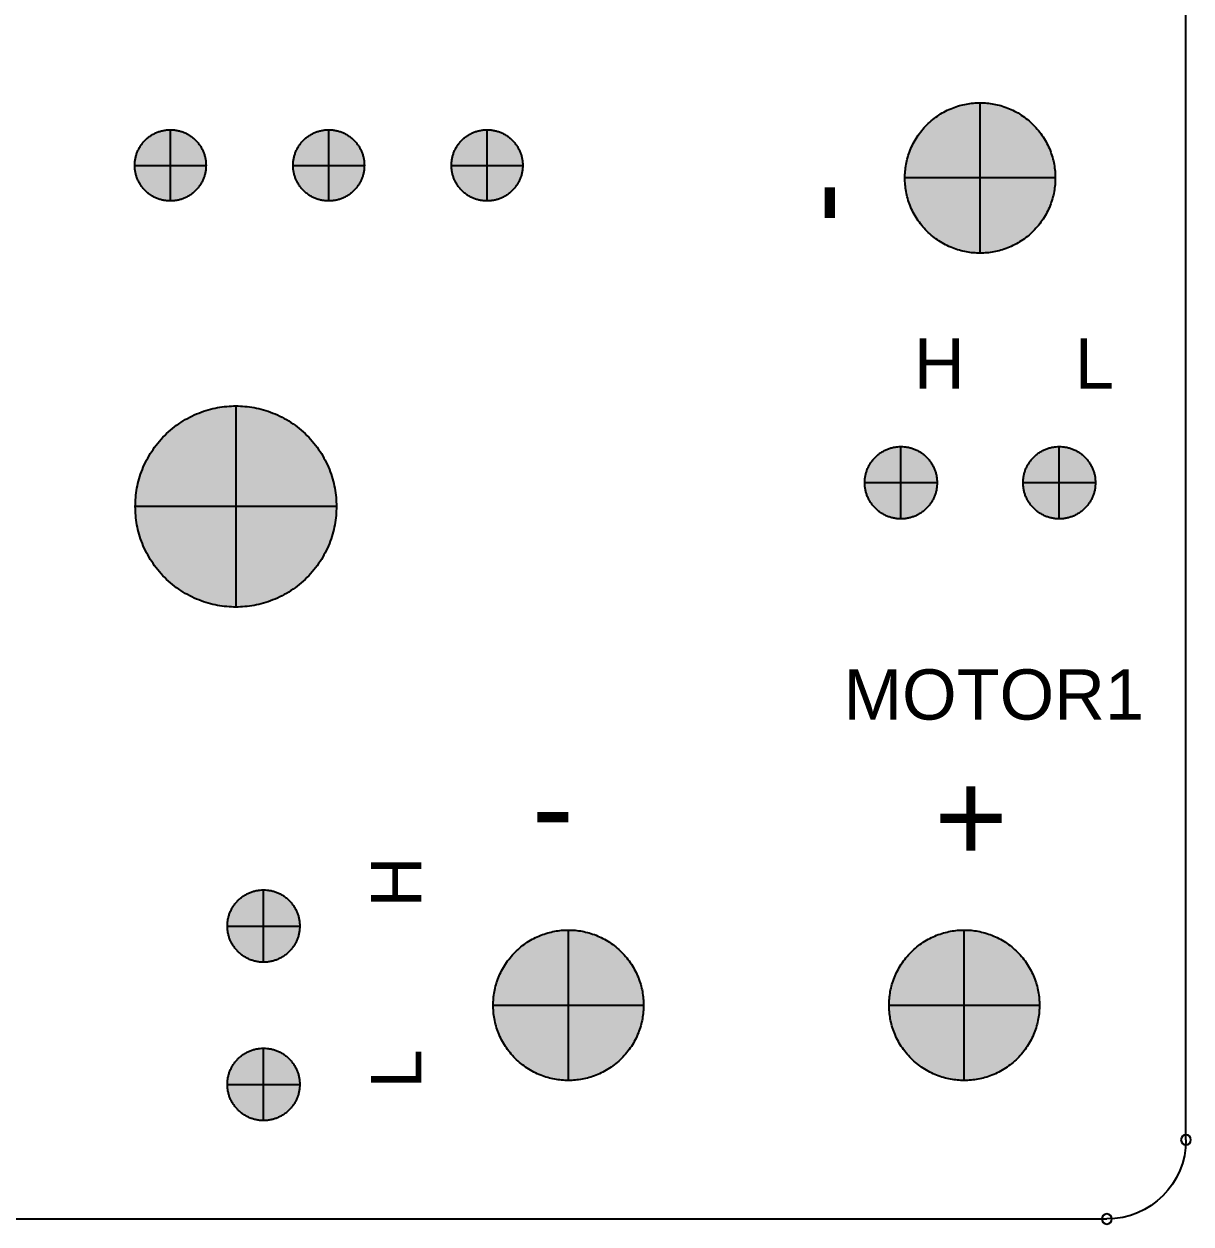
# Model space of a CAD drawing. Header units: millimetres. Extents: x -0.1 to 90.1, y -0.1 to 60.1.
# Drawn here: x 75.32 to 90.06, y -0.06 to 15.09 of the extents above; entities that cross this region are included whole.
import ezdxf

# ---------------------------------------------------------------- set-up
doc = ezdxf.new("R2010")
doc.units = ezdxf.units.MM
doc.layers.get('0').update_dxf_attribs({"color": 18, "true_color": 0x000000})
for name, color, linetype, true_color in [('Bottom Overlay', 54, 'Continuous', 0x999900), ('Mechanical 1', 6, 'Continuous', 0xff00ff), ('Pad Holes', 156, 'Continuous', 0x003f7f)]:
    doc.layers.add(name, color=color, linetype=linetype, true_color=true_color)
doc.styles.add('Arial Regular', font='arial.ttf')

# ---------------------------------------------------------------- blocks, each defined once
blk = doc.blocks.new('PTH_M25_424')
at = {"layer": 'Pad Holes', "true_color": 0x000000}
blk.add_hatch(color=18, dxfattribs=at).paths.add_polyline_path([(1.27, 0), (1.269, 0.044), (1.267, 0.088), (1.263, 0.132), (1.258, 0.176), (1.251, 0.219), (1.243, 0.263), (1.233, 0.306), (1.221, 0.348), (1.209, 0.39), (1.194, 0.432), (1.179, 0.473), (1.161, 0.514), (1.143, 0.554), (1.123, 0.593), (1.102, 0.632), (1.079, 0.67), (1.055, 0.707), (1.03, 0.743), (1.004, 0.778), (0.976, 0.813), (0.947, 0.846), (0.917, 0.878), (0.886, 0.91), (0.854, 0.94), (0.821, 0.969), (0.787, 0.997), (0.752, 1.024), (0.716, 1.049), (0.679, 1.073), (0.641, 1.096), (0.603, 1.118), (0.564, 1.138), (0.524, 1.157), (0.483, 1.174), (0.442, 1.19), (0.401, 1.205), (0.359, 1.218), (0.316, 1.23), (0.273, 1.24), (0.23, 1.249), (0.187, 1.256), (0.143, 1.262), (0.099, 1.266), (0.055, 1.269), (0.011, 1.27), (-0.033, 1.27), (-0.077, 1.268), (-0.121, 1.264), (-0.165, 1.259), (-0.208, 1.253), (-0.252, 1.245), (-0.295, 1.235), (-0.338, 1.224), (-0.38, 1.212), (-0.422, 1.198), (-0.463, 1.183), (-0.504, 1.166), (-0.544, 1.148), (-0.583, 1.128), (-0.622, 1.107), (-0.66, 1.085), (-0.698, 1.061), (-0.734, 1.036), (-0.769, 1.01), (-0.804, 0.983), (-0.838, 0.955), (-0.87, 0.925), (-0.902, 0.894), (-0.932, 0.862), (-0.962, 0.829), (-0.99, 0.796), (-1.017, 0.761), (-1.043, 0.725), (-1.067, 0.688), (-1.091, 0.651), (-1.112, 0.613), (-1.133, 0.574), (-1.152, 0.534), (-1.17, 0.494), (-1.187, 0.453), (-1.202, 0.411), (-1.215, 0.369), (-1.227, 0.327), (-1.238, 0.284), (-1.247, 0.241), (-1.255, 0.198), (-1.261, 0.154), (-1.265, 0.11), (-1.268, 0.066), (-1.27, 0.022), (-1.27, -0.022), (-1.268, -0.066), (-1.265, -0.11), (-1.261, -0.154), (-1.255, -0.198), (-1.247, -0.241), (-1.238, -0.284), (-1.227, -0.327), (-1.215, -0.369), (-1.202, -0.411), (-1.187, -0.453), (-1.17, -0.494), (-1.152, -0.534), (-1.133, -0.574), (-1.112, -0.613), (-1.091, -0.651), (-1.067, -0.688), (-1.043, -0.725), (-1.017, -0.761), (-0.99, -0.796), (-0.962, -0.829), (-0.932, -0.862), (-0.902, -0.894), (-0.87, -0.925), (-0.838, -0.955), (-0.804, -0.983), (-0.769, -1.01), (-0.734, -1.036), (-0.698, -1.061), (-0.66, -1.085), (-0.622, -1.107), (-0.583, -1.128), (-0.544, -1.148), (-0.504, -1.166), (-0.463, -1.183), (-0.422, -1.198), (-0.38, -1.212), (-0.338, -1.224), (-0.295, -1.235), (-0.252, -1.245), (-0.208, -1.253), (-0.165, -1.259), (-0.121, -1.264), (-0.077, -1.268), (-0.033, -1.27), (0.011, -1.27), (0.055, -1.269), (0.099, -1.266), (0.143, -1.262), (0.187, -1.256), (0.23, -1.249), (0.273, -1.24), (0.316, -1.23), (0.359, -1.218), (0.401, -1.205), (0.442, -1.19), (0.483, -1.174), (0.524, -1.157), (0.564, -1.138), (0.603, -1.118), (0.641, -1.096), (0.679, -1.073), (0.716, -1.049), (0.752, -1.024), (0.787, -0.997), (0.821, -0.969), (0.854, -0.94), (0.886, -0.91), (0.917, -0.878), (0.947, -0.846), (0.976, -0.813), (1.004, -0.778), (1.03, -0.743), (1.055, -0.707), (1.079, -0.67), (1.102, -0.632), (1.123, -0.593), (1.143, -0.554), (1.161, -0.514), (1.179, -0.473), (1.194, -0.432), (1.209, -0.39), (1.221, -0.348), (1.233, -0.306), (1.243, -0.263), (1.251, -0.219), (1.258, -0.176), (1.263, -0.132), (1.267, -0.088), (1.269, -0.044)], flags=0)
at = {"layer": 'Pad Holes', "color": 18, "true_color": 0x000000}
for p, q in [((0, 1.27), (0, -1.27)), ((1.27, 0), (-1.27, 0))]:
    blk.add_line(p, q, dxfattribs=at)
blk.add_rational_spline([(1.27, 0), (1.27, 1.27), (0, 1.27), (-1.27, 1.27), (-1.27, 0), (-1.27, -1.27), (0, -1.27), (1.27, -1.27), (1.27, 0)], [1, 0.707106781187, 1, 0.707106781187, 1, 0.707106781187, 1, 0.707106781187, 1], degree=2, knots=[0, 0, 0, 1.994911, 1.994911, 3.989823, 3.989823, 5.984734, 5.984734, 7.979645, 7.979645, 7.979645], dxfattribs=at)
blk = doc.blocks.new('HDR_TH_3P_P2_00_V_M_416')
at = {"layer": 'Pad Holes', "true_color": 0x000000}
for points in [[(-1.55, 0), (-1.55, 0.016), (-1.551, 0.031), (-1.552, 0.047), (-1.554, 0.062), (-1.557, 0.078), (-1.56, 0.093), (-1.563, 0.108), (-1.567, 0.123), (-1.572, 0.138), (-1.577, 0.153), (-1.582, 0.168), (-1.588, 0.182), (-1.595, 0.196), (-1.602, 0.21), (-1.61, 0.224), (-1.618, 0.237), (-1.626, 0.25), (-1.635, 0.263), (-1.644, 0.276), (-1.654, 0.288), (-1.664, 0.3), (-1.675, 0.311), (-1.686, 0.322), (-1.697, 0.333), (-1.709, 0.343), (-1.721, 0.353), (-1.734, 0.363), (-1.746, 0.372), (-1.759, 0.38), (-1.773, 0.388), (-1.786, 0.396), (-1.8, 0.403), (-1.814, 0.41), (-1.829, 0.416), (-1.843, 0.422), (-1.858, 0.427), (-1.873, 0.432), (-1.888, 0.436), (-1.903, 0.439), (-1.918, 0.443), (-1.934, 0.445), (-1.949, 0.447), (-1.965, 0.449), (-1.98, 0.45), (-1.996, 0.45), (-2.012, 0.45), (-2.027, 0.449), (-2.043, 0.448), (-2.058, 0.446), (-2.074, 0.444), (-2.089, 0.441), (-2.104, 0.438), (-2.12, 0.434), (-2.135, 0.429), (-2.149, 0.424), (-2.164, 0.419), (-2.179, 0.413), (-2.193, 0.407), (-2.207, 0.4), (-2.22, 0.392), (-2.234, 0.384), (-2.247, 0.376), (-2.26, 0.367), (-2.273, 0.358), (-2.285, 0.348), (-2.297, 0.338), (-2.308, 0.328), (-2.32, 0.317), (-2.33, 0.306), (-2.341, 0.294), (-2.351, 0.282), (-2.36, 0.27), (-2.369, 0.257), (-2.378, 0.244), (-2.386, 0.231), (-2.394, 0.217), (-2.401, 0.203), (-2.408, 0.189), (-2.415, 0.175), (-2.42, 0.16), (-2.426, 0.146), (-2.431, 0.131), (-2.435, 0.116), (-2.439, 0.101), (-2.442, 0.085), (-2.445, 0.07), (-2.447, 0.055), (-2.448, 0.039), (-2.449, 0.023), (-2.45, 0.008), (-2.45, -0.008), (-2.449, -0.023), (-2.448, -0.039), (-2.447, -0.055), (-2.445, -0.07), (-2.442, -0.085), (-2.439, -0.101), (-2.435, -0.116), (-2.431, -0.131), (-2.426, -0.146), (-2.42, -0.16), (-2.415, -0.175), (-2.408, -0.189), (-2.401, -0.203), (-2.394, -0.217), (-2.386, -0.231), (-2.378, -0.244), (-2.369, -0.257), (-2.36, -0.27), (-2.351, -0.282), (-2.341, -0.294), (-2.33, -0.306), (-2.32, -0.317), (-2.308, -0.328), (-2.297, -0.338), (-2.285, -0.348), (-2.273, -0.358), (-2.26, -0.367), (-2.247, -0.376), (-2.234, -0.384), (-2.22, -0.392), (-2.207, -0.4), (-2.193, -0.407), (-2.179, -0.413), (-2.164, -0.419), (-2.149, -0.424), (-2.135, -0.429), (-2.12, -0.434), (-2.104, -0.438), (-2.089, -0.441), (-2.074, -0.444), (-2.058, -0.446), (-2.043, -0.448), (-2.027, -0.449), (-2.012, -0.45), (-1.996, -0.45), (-1.98, -0.45), (-1.965, -0.449), (-1.949, -0.447), (-1.934, -0.445), (-1.918, -0.443), (-1.903, -0.439), (-1.888, -0.436), (-1.873, -0.432), (-1.858, -0.427), (-1.843, -0.422), (-1.829, -0.416), (-1.814, -0.41), (-1.8, -0.403), (-1.786, -0.396), (-1.773, -0.388), (-1.759, -0.38), (-1.746, -0.372), (-1.734, -0.363), (-1.721, -0.353), (-1.709, -0.343), (-1.697, -0.333), (-1.686, -0.322), (-1.675, -0.311), (-1.664, -0.3), (-1.654, -0.288), (-1.644, -0.276), (-1.635, -0.263), (-1.626, -0.25), (-1.618, -0.237), (-1.61, -0.224), (-1.602, -0.21), (-1.595, -0.196), (-1.588, -0.182), (-1.582, -0.168), (-1.577, -0.153), (-1.572, -0.138), (-1.567, -0.123), (-1.563, -0.108), (-1.56, -0.093), (-1.557, -0.078), (-1.554, -0.062), (-1.552, -0.047), (-1.551, -0.031), (-1.55, -0.016)], [(0.45, 0), (0.45, 0.016), (0.449, 0.031), (0.448, 0.047), (0.446, 0.062), (0.443, 0.078), (0.44, 0.093), (0.437, 0.108), (0.433, 0.123), (0.428, 0.138), (0.423, 0.153), (0.418, 0.168), (0.412, 0.182), (0.405, 0.196), (0.398, 0.21), (0.39, 0.224), (0.382, 0.237), (0.374, 0.25), (0.365, 0.263), (0.356, 0.276), (0.346, 0.288), (0.336, 0.3), (0.325, 0.311), (0.314, 0.322), (0.303, 0.333), (0.291, 0.343), (0.279, 0.353), (0.266, 0.363), (0.254, 0.372), (0.241, 0.38), (0.227, 0.388), (0.214, 0.396), (0.2, 0.403), (0.186, 0.41), (0.171, 0.416), (0.157, 0.422), (0.142, 0.427), (0.127, 0.432), (0.112, 0.436), (0.097, 0.439), (0.082, 0.443), (0.066, 0.445), (0.051, 0.447), (0.035, 0.449), (0.02, 0.45), (0.004, 0.45), (-0.012, 0.45), (-0.027, 0.449), (-0.043, 0.448), (-0.058, 0.446), (-0.074, 0.444), (-0.089, 0.441), (-0.104, 0.438), (-0.12, 0.434), (-0.135, 0.429), (-0.149, 0.424), (-0.164, 0.419), (-0.179, 0.413), (-0.193, 0.407), (-0.207, 0.4), (-0.22, 0.392), (-0.234, 0.384), (-0.247, 0.376), (-0.26, 0.367), (-0.273, 0.358), (-0.285, 0.348), (-0.297, 0.338), (-0.308, 0.328), (-0.32, 0.317), (-0.33, 0.306), (-0.341, 0.294), (-0.351, 0.282), (-0.36, 0.27), (-0.369, 0.257), (-0.378, 0.244), (-0.386, 0.231), (-0.394, 0.217), (-0.401, 0.203), (-0.408, 0.189), (-0.415, 0.175), (-0.42, 0.16), (-0.426, 0.146), (-0.431, 0.131), (-0.435, 0.116), (-0.439, 0.101), (-0.442, 0.085), (-0.445, 0.07), (-0.447, 0.055), (-0.448, 0.039), (-0.449, 0.023), (-0.45, 0.008), (-0.45, -0.008), (-0.449, -0.023), (-0.448, -0.039), (-0.447, -0.055), (-0.445, -0.07), (-0.442, -0.085), (-0.439, -0.101), (-0.435, -0.116), (-0.431, -0.131), (-0.426, -0.146), (-0.42, -0.16), (-0.415, -0.175), (-0.408, -0.189), (-0.401, -0.203), (-0.394, -0.217), (-0.386, -0.231), (-0.378, -0.244), (-0.369, -0.257), (-0.36, -0.27), (-0.351, -0.282), (-0.341, -0.294), (-0.33, -0.306), (-0.32, -0.317), (-0.308, -0.328), (-0.297, -0.338), (-0.285, -0.348), (-0.273, -0.358), (-0.26, -0.367), (-0.247, -0.376), (-0.234, -0.384), (-0.22, -0.392), (-0.207, -0.4), (-0.193, -0.407), (-0.179, -0.413), (-0.164, -0.419), (-0.149, -0.424), (-0.135, -0.429), (-0.12, -0.434), (-0.104, -0.438), (-0.089, -0.441), (-0.074, -0.444), (-0.058, -0.446), (-0.043, -0.448), (-0.027, -0.449), (-0.012, -0.45), (0.004, -0.45), (0.02, -0.45), (0.035, -0.449), (0.051, -0.447), (0.066, -0.445), (0.082, -0.443), (0.097, -0.439), (0.112, -0.436), (0.127, -0.432), (0.142, -0.427), (0.157, -0.422), (0.171, -0.416), (0.186, -0.41), (0.2, -0.403), (0.214, -0.396), (0.227, -0.388), (0.241, -0.38), (0.254, -0.372), (0.266, -0.363), (0.279, -0.353), (0.291, -0.343), (0.303, -0.333), (0.314, -0.322), (0.325, -0.311), (0.336, -0.3), (0.346, -0.288), (0.356, -0.276), (0.365, -0.263), (0.374, -0.25), (0.382, -0.237), (0.39, -0.224), (0.398, -0.21), (0.405, -0.196), (0.412, -0.182), (0.418, -0.168), (0.423, -0.153), (0.428, -0.138), (0.433, -0.123), (0.437, -0.108), (0.44, -0.093), (0.443, -0.078), (0.446, -0.062), (0.448, -0.047), (0.449, -0.031), (0.45, -0.016)], [(2.45, 0), (2.45, 0.016), (2.449, 0.031), (2.448, 0.047), (2.446, 0.062), (2.443, 0.078), (2.44, 0.093), (2.437, 0.108), (2.433, 0.123), (2.428, 0.138), (2.423, 0.153), (2.418, 0.168), (2.412, 0.182), (2.405, 0.196), (2.398, 0.21), (2.39, 0.224), (2.382, 0.237), (2.374, 0.25), (2.365, 0.263), (2.356, 0.276), (2.346, 0.288), (2.336, 0.3), (2.325, 0.311), (2.314, 0.322), (2.303, 0.333), (2.291, 0.343), (2.279, 0.353), (2.266, 0.363), (2.254, 0.372), (2.241, 0.38), (2.227, 0.388), (2.214, 0.396), (2.2, 0.403), (2.186, 0.41), (2.171, 0.416), (2.157, 0.422), (2.142, 0.427), (2.127, 0.432), (2.112, 0.436), (2.097, 0.439), (2.082, 0.443), (2.066, 0.445), (2.051, 0.447), (2.035, 0.449), (2.02, 0.45), (2.004, 0.45), (1.988, 0.45), (1.973, 0.449), (1.957, 0.448), (1.942, 0.446), (1.926, 0.444), (1.911, 0.441), (1.896, 0.438), (1.88, 0.434), (1.865, 0.429), (1.851, 0.424), (1.836, 0.419), (1.821, 0.413), (1.807, 0.407), (1.793, 0.4), (1.78, 0.392), (1.766, 0.384), (1.753, 0.376), (1.74, 0.367), (1.727, 0.358), (1.715, 0.348), (1.703, 0.338), (1.692, 0.328), (1.68, 0.317), (1.67, 0.306), (1.659, 0.294), (1.649, 0.282), (1.64, 0.27), (1.63, 0.257), (1.622, 0.244), (1.614, 0.231), (1.606, 0.217), (1.599, 0.203), (1.592, 0.189), (1.585, 0.175), (1.58, 0.16), (1.574, 0.146), (1.569, 0.131), (1.565, 0.116), (1.561, 0.101), (1.558, 0.085), (1.555, 0.07), (1.553, 0.055), (1.552, 0.039), (1.551, 0.023), (1.55, 0.008), (1.55, -0.008), (1.551, -0.023), (1.552, -0.039), (1.553, -0.055), (1.555, -0.07), (1.558, -0.085), (1.561, -0.101), (1.565, -0.116), (1.569, -0.131), (1.574, -0.146), (1.58, -0.16), (1.585, -0.175), (1.592, -0.189), (1.599, -0.203), (1.606, -0.217), (1.614, -0.231), (1.622, -0.244), (1.63, -0.257), (1.64, -0.27), (1.649, -0.282), (1.659, -0.294), (1.67, -0.306), (1.68, -0.317), (1.692, -0.328), (1.703, -0.338), (1.715, -0.348), (1.727, -0.358), (1.74, -0.367), (1.753, -0.376), (1.766, -0.384), (1.78, -0.392), (1.793, -0.4), (1.807, -0.407), (1.821, -0.413), (1.836, -0.419), (1.851, -0.424), (1.865, -0.429), (1.88, -0.434), (1.896, -0.438), (1.911, -0.441), (1.926, -0.444), (1.942, -0.446), (1.957, -0.448), (1.973, -0.449), (1.988, -0.45), (2.004, -0.45), (2.02, -0.45), (2.035, -0.449), (2.051, -0.447), (2.066, -0.445), (2.082, -0.443), (2.097, -0.439), (2.112, -0.436), (2.127, -0.432), (2.142, -0.427), (2.157, -0.422), (2.171, -0.416), (2.186, -0.41), (2.2, -0.403), (2.214, -0.396), (2.227, -0.388), (2.241, -0.38), (2.254, -0.372), (2.266, -0.363), (2.279, -0.353), (2.291, -0.343), (2.303, -0.333), (2.314, -0.322), (2.325, -0.311), (2.336, -0.3), (2.346, -0.288), (2.356, -0.276), (2.365, -0.263), (2.374, -0.25), (2.382, -0.237), (2.39, -0.224), (2.398, -0.21), (2.405, -0.196), (2.412, -0.182), (2.418, -0.168), (2.423, -0.153), (2.428, -0.138), (2.433, -0.123), (2.437, -0.108), (2.44, -0.093), (2.443, -0.078), (2.446, -0.062), (2.448, -0.047), (2.449, -0.031), (2.45, -0.016)]]:
    blk.add_hatch(color=18, dxfattribs=at).paths.add_polyline_path(points, flags=0)
at = {"layer": 'Pad Holes', "color": 18, "true_color": 0x000000}
for p, q in [((-2, 0.45), (-2, -0.45)), ((0, 0.45), (0, -0.45)), ((2, 0.45), (2, -0.45)), ((-1.55, 0), (-2.45, 0)), ((0.45, 0), (-0.45, 0)), ((2.45, 0), (1.55, 0))]:
    blk.add_line(p, q, dxfattribs=at)
for points in [[(-1.55, 0), (-1.55, 0.45), (-2, 0.45), (-2.45, 0.45), (-2.45, 0), (-2.45, -0.45), (-2, -0.45), (-1.55, -0.45), (-1.55, 0)], [(0.45, 0), (0.45, 0.45), (0, 0.45), (-0.45, 0.45), (-0.45, 0), (-0.45, -0.45), (0, -0.45), (0.45, -0.45), (0.45, 0)], [(2.45, 0), (2.45, 0.45), (2, 0.45), (1.55, 0.45), (1.55, 0), (1.55, -0.45), (2, -0.45), (2.45, -0.45), (2.45, 0)]]:
    blk.add_rational_spline(points, [1, 0.707106781187, 1, 0.707106781187, 1, 0.707106781187, 1, 0.707106781187, 1], degree=2, knots=[0, 0, 0, 0.706877, 0.706877, 1.413754, 1.413754, 2.120631, 2.120631, 2.827508, 2.827508, 2.827508], dxfattribs=at)
blk = doc.blocks.new('CONN_TH_XT30PB_M_415')
at = {"layer": 'Pad Holes', "true_color": 0x000000}
for points in [[(4.882, 1), (4.882, 1.016), (4.881, 1.032), (4.88, 1.048), (4.878, 1.063), (4.875, 1.079), (4.872, 1.094), (4.869, 1.11), (4.864, 1.125), (4.86, 1.14), (4.855, 1.155), (4.849, 1.17), (4.843, 1.185), (4.836, 1.199), (4.829, 1.213), (4.821, 1.227), (4.813, 1.241), (4.805, 1.254), (4.796, 1.267), (4.786, 1.28), (4.776, 1.292), (4.766, 1.304), (4.755, 1.316), (4.744, 1.327), (4.732, 1.338), (4.72, 1.349), (4.708, 1.359), (4.696, 1.368), (4.683, 1.377), (4.669, 1.386), (4.656, 1.394), (4.642, 1.402), (4.628, 1.409), (4.614, 1.416), (4.599, 1.423), (4.584, 1.428), (4.569, 1.434), (4.554, 1.438), (4.539, 1.443), (4.523, 1.446), (4.508, 1.449), (4.492, 1.452), (4.476, 1.454), (4.461, 1.456), (4.445, 1.457), (4.429, 1.457), (4.413, 1.457), (4.397, 1.456), (4.381, 1.455), (4.366, 1.453), (4.35, 1.451), (4.334, 1.448), (4.319, 1.445), (4.304, 1.441), (4.288, 1.436), (4.273, 1.431), (4.258, 1.426), (4.244, 1.42), (4.229, 1.413), (4.215, 1.406), (4.201, 1.398), (4.187, 1.39), (4.174, 1.382), (4.161, 1.373), (4.148, 1.364), (4.136, 1.354), (4.124, 1.343), (4.112, 1.333), (4.1, 1.322), (4.089, 1.31), (4.079, 1.298), (4.069, 1.286), (4.059, 1.274), (4.05, 1.261), (4.041, 1.248), (4.033, 1.234), (4.025, 1.22), (4.017, 1.206), (4.01, 1.192), (4.004, 1.178), (3.998, 1.163), (3.993, 1.148), (3.988, 1.133), (3.983, 1.118), (3.98, 1.102), (3.976, 1.087), (3.974, 1.071), (3.971, 1.055), (3.97, 1.04), (3.969, 1.024), (3.968, 1.008), (3.968, 0.992), (3.969, 0.976), (3.97, 0.96), (3.971, 0.945), (3.974, 0.929), (3.976, 0.913), (3.98, 0.898), (3.983, 0.882), (3.988, 0.867), (3.993, 0.852), (3.998, 0.837), (4.004, 0.822), (4.01, 0.808), (4.017, 0.794), (4.025, 0.78), (4.033, 0.766), (4.041, 0.752), (4.05, 0.739), (4.059, 0.726), (4.069, 0.714), (4.079, 0.702), (4.089, 0.69), (4.1, 0.678), (4.112, 0.667), (4.124, 0.657), (4.136, 0.646), (4.148, 0.636), (4.161, 0.627), (4.174, 0.618), (4.187, 0.61), (4.201, 0.602), (4.215, 0.594), (4.229, 0.587), (4.244, 0.58), (4.258, 0.574), (4.273, 0.569), (4.288, 0.564), (4.304, 0.559), (4.319, 0.555), (4.334, 0.552), (4.35, 0.549), (4.366, 0.547), (4.381, 0.545), (4.397, 0.544), (4.413, 0.543), (4.429, 0.543), (4.445, 0.543), (4.461, 0.544), (4.476, 0.546), (4.492, 0.548), (4.508, 0.551), (4.523, 0.554), (4.539, 0.557), (4.554, 0.562), (4.569, 0.566), (4.584, 0.572), (4.599, 0.577), (4.614, 0.584), (4.628, 0.59), (4.642, 0.598), (4.656, 0.606), (4.669, 0.614), (4.683, 0.623), (4.696, 0.632), (4.708, 0.641), (4.72, 0.651), (4.732, 0.662), (4.744, 0.673), (4.755, 0.684), (4.766, 0.696), (4.776, 0.708), (4.786, 0.72), (4.796, 0.733), (4.805, 0.746), (4.813, 0.759), (4.821, 0.773), (4.829, 0.787), (4.836, 0.801), (4.843, 0.815), (4.849, 0.83), (4.855, 0.845), (4.86, 0.86), (4.864, 0.875), (4.869, 0.89), (4.872, 0.906), (4.875, 0.921), (4.878, 0.937), (4.88, 0.952), (4.881, 0.968), (4.882, 0.984)], [(-3.475, 0), (-3.476, 0.033), (-3.477, 0.066), (-3.48, 0.099), (-3.484, 0.131), (-3.489, 0.164), (-3.496, 0.196), (-3.503, 0.229), (-3.511, 0.26), (-3.521, 0.292), (-3.532, 0.323), (-3.543, 0.354), (-3.556, 0.384), (-3.57, 0.414), (-3.585, 0.444), (-3.601, 0.473), (-3.618, 0.501), (-3.636, 0.529), (-3.655, 0.556), (-3.674, 0.582), (-3.695, 0.608), (-3.716, 0.633), (-3.739, 0.657), (-3.762, 0.68), (-3.786, 0.703), (-3.811, 0.725), (-3.836, 0.746), (-3.863, 0.766), (-3.89, 0.785), (-3.917, 0.803), (-3.945, 0.82), (-3.974, 0.836), (-4.003, 0.851), (-4.033, 0.865), (-4.063, 0.878), (-4.094, 0.891), (-4.125, 0.901), (-4.157, 0.911), (-4.188, 0.92), (-4.221, 0.928), (-4.253, 0.934), (-4.285, 0.94), (-4.318, 0.944), (-4.351, 0.947), (-4.384, 0.949), (-4.417, 0.95), (-4.45, 0.95), (-4.483, 0.948), (-4.516, 0.946), (-4.548, 0.942), (-4.581, 0.937), (-4.613, 0.931), (-4.646, 0.924), (-4.678, 0.916), (-4.709, 0.907), (-4.74, 0.896), (-4.771, 0.885), (-4.802, 0.872), (-4.832, 0.858), (-4.861, 0.844), (-4.89, 0.828), (-4.919, 0.812), (-4.947, 0.794), (-4.974, 0.775), (-5.001, 0.756), (-5.026, 0.735), (-5.052, 0.714), (-5.076, 0.692), (-5.1, 0.669), (-5.122, 0.645), (-5.144, 0.62), (-5.166, 0.595), (-5.186, 0.569), (-5.205, 0.542), (-5.223, 0.515), (-5.241, 0.487), (-5.257, 0.458), (-5.273, 0.429), (-5.287, 0.399), (-5.3, 0.369), (-5.313, 0.339), (-5.324, 0.308), (-5.334, 0.276), (-5.343, 0.245), (-5.351, 0.213), (-5.358, 0.18), (-5.363, 0.148), (-5.368, 0.115), (-5.371, 0.082), (-5.374, 0.049), (-5.375, 0.016), (-5.375, -0.016), (-5.374, -0.049), (-5.371, -0.082), (-5.368, -0.115), (-5.363, -0.148), (-5.358, -0.18), (-5.351, -0.213), (-5.343, -0.245), (-5.334, -0.276), (-5.324, -0.308), (-5.313, -0.339), (-5.3, -0.369), (-5.287, -0.399), (-5.273, -0.429), (-5.257, -0.458), (-5.241, -0.487), (-5.223, -0.515), (-5.205, -0.542), (-5.186, -0.569), (-5.166, -0.595), (-5.144, -0.62), (-5.122, -0.645), (-5.1, -0.669), (-5.076, -0.692), (-5.052, -0.714), (-5.026, -0.735), (-5.001, -0.756), (-4.974, -0.775), (-4.947, -0.794), (-4.919, -0.812), (-4.89, -0.828), (-4.861, -0.844), (-4.832, -0.858), (-4.802, -0.872), (-4.771, -0.885), (-4.74, -0.896), (-4.709, -0.907), (-4.678, -0.916), (-4.646, -0.924), (-4.613, -0.931), (-4.581, -0.937), (-4.548, -0.942), (-4.516, -0.946), (-4.483, -0.948), (-4.45, -0.95), (-4.417, -0.95), (-4.384, -0.949), (-4.351, -0.947), (-4.318, -0.944), (-4.285, -0.94), (-4.253, -0.934), (-4.221, -0.928), (-4.188, -0.92), (-4.157, -0.911), (-4.125, -0.901), (-4.094, -0.891), (-4.063, -0.878), (-4.033, -0.865), (-4.003, -0.851), (-3.974, -0.836), (-3.945, -0.82), (-3.917, -0.803), (-3.89, -0.785), (-3.863, -0.766), (-3.836, -0.746), (-3.811, -0.725), (-3.786, -0.703), (-3.762, -0.68), (-3.739, -0.657), (-3.716, -0.633), (-3.695, -0.608), (-3.674, -0.582), (-3.655, -0.556), (-3.636, -0.529), (-3.618, -0.501), (-3.601, -0.473), (-3.585, -0.444), (-3.57, -0.414), (-3.556, -0.384), (-3.543, -0.354), (-3.532, -0.323), (-3.521, -0.292), (-3.511, -0.26), (-3.503, -0.229), (-3.496, -0.196), (-3.489, -0.164), (-3.484, -0.131), (-3.48, -0.099), (-3.477, -0.066), (-3.476, -0.033)], [(1.525, 0), (1.524, 0.033), (1.523, 0.066), (1.52, 0.099), (1.516, 0.131), (1.511, 0.164), (1.504, 0.196), (1.497, 0.229), (1.489, 0.26), (1.479, 0.292), (1.468, 0.323), (1.457, 0.354), (1.444, 0.384), (1.43, 0.414), (1.415, 0.444), (1.399, 0.473), (1.382, 0.501), (1.364, 0.529), (1.345, 0.556), (1.326, 0.582), (1.305, 0.608), (1.284, 0.633), (1.261, 0.657), (1.238, 0.68), (1.214, 0.703), (1.189, 0.725), (1.164, 0.746), (1.137, 0.766), (1.11, 0.785), (1.083, 0.803), (1.055, 0.82), (1.026, 0.836), (0.997, 0.851), (0.967, 0.865), (0.937, 0.878), (0.906, 0.891), (0.875, 0.901), (0.843, 0.911), (0.812, 0.92), (0.779, 0.928), (0.747, 0.934), (0.715, 0.94), (0.682, 0.944), (0.649, 0.947), (0.616, 0.949), (0.583, 0.95), (0.55, 0.95), (0.517, 0.948), (0.484, 0.946), (0.452, 0.942), (0.419, 0.937), (0.387, 0.931), (0.354, 0.924), (0.322, 0.916), (0.291, 0.907), (0.26, 0.896), (0.229, 0.885), (0.198, 0.872), (0.168, 0.858), (0.139, 0.844), (0.11, 0.828), (0.081, 0.812), (0.053, 0.794), (0.026, 0.775), (-0.001, 0.756), (-0.027, 0.735), (-0.052, 0.714), (-0.076, 0.692), (-0.1, 0.669), (-0.122, 0.645), (-0.144, 0.62), (-0.166, 0.595), (-0.186, 0.569), (-0.205, 0.542), (-0.223, 0.515), (-0.241, 0.487), (-0.257, 0.458), (-0.273, 0.429), (-0.287, 0.399), (-0.3, 0.369), (-0.313, 0.339), (-0.324, 0.308), (-0.334, 0.276), (-0.343, 0.245), (-0.351, 0.213), (-0.358, 0.18), (-0.363, 0.148), (-0.368, 0.115), (-0.371, 0.082), (-0.374, 0.049), (-0.375, 0.016), (-0.375, -0.016), (-0.374, -0.049), (-0.371, -0.082), (-0.368, -0.115), (-0.363, -0.148), (-0.358, -0.18), (-0.351, -0.213), (-0.343, -0.245), (-0.334, -0.276), (-0.324, -0.308), (-0.313, -0.339), (-0.3, -0.369), (-0.287, -0.399), (-0.273, -0.429), (-0.257, -0.458), (-0.241, -0.487), (-0.223, -0.515), (-0.205, -0.542), (-0.186, -0.569), (-0.166, -0.595), (-0.144, -0.62), (-0.122, -0.645), (-0.1, -0.669), (-0.076, -0.692), (-0.052, -0.714), (-0.027, -0.735), (-0.001, -0.756), (0.026, -0.775), (0.053, -0.794), (0.081, -0.812), (0.11, -0.828), (0.139, -0.844), (0.168, -0.858), (0.198, -0.872), (0.229, -0.885), (0.26, -0.896), (0.291, -0.907), (0.322, -0.916), (0.354, -0.924), (0.387, -0.931), (0.419, -0.937), (0.452, -0.942), (0.484, -0.946), (0.517, -0.948), (0.55, -0.95), (0.583, -0.95), (0.616, -0.949), (0.649, -0.947), (0.682, -0.944), (0.715, -0.94), (0.747, -0.934), (0.779, -0.928), (0.812, -0.92), (0.843, -0.911), (0.875, -0.901), (0.906, -0.891), (0.937, -0.878), (0.967, -0.865), (0.997, -0.851), (1.026, -0.836), (1.055, -0.82), (1.083, -0.803), (1.11, -0.785), (1.137, -0.766), (1.164, -0.746), (1.189, -0.725), (1.214, -0.703), (1.238, -0.68), (1.261, -0.657), (1.284, -0.633), (1.305, -0.608), (1.326, -0.582), (1.345, -0.556), (1.364, -0.529), (1.382, -0.501), (1.399, -0.473), (1.415, -0.444), (1.43, -0.414), (1.444, -0.384), (1.457, -0.354), (1.468, -0.323), (1.479, -0.292), (1.489, -0.26), (1.497, -0.229), (1.504, -0.196), (1.511, -0.164), (1.516, -0.131), (1.52, -0.099), (1.523, -0.066), (1.524, -0.033)], [(4.882, -1), (4.882, -0.984), (4.881, -0.968), (4.88, -0.952), (4.878, -0.937), (4.875, -0.921), (4.872, -0.906), (4.869, -0.89), (4.864, -0.875), (4.86, -0.86), (4.855, -0.845), (4.849, -0.83), (4.843, -0.815), (4.836, -0.801), (4.829, -0.787), (4.821, -0.773), (4.813, -0.759), (4.805, -0.746), (4.796, -0.733), (4.786, -0.72), (4.776, -0.708), (4.766, -0.696), (4.755, -0.684), (4.744, -0.673), (4.732, -0.662), (4.72, -0.651), (4.708, -0.641), (4.696, -0.632), (4.683, -0.623), (4.669, -0.614), (4.656, -0.606), (4.642, -0.598), (4.628, -0.59), (4.614, -0.584), (4.599, -0.577), (4.584, -0.572), (4.569, -0.566), (4.554, -0.562), (4.539, -0.557), (4.523, -0.554), (4.508, -0.551), (4.492, -0.548), (4.476, -0.546), (4.461, -0.544), (4.445, -0.543), (4.429, -0.543), (4.413, -0.543), (4.397, -0.544), (4.381, -0.545), (4.366, -0.547), (4.35, -0.549), (4.334, -0.552), (4.319, -0.555), (4.304, -0.559), (4.288, -0.564), (4.273, -0.569), (4.258, -0.574), (4.244, -0.58), (4.229, -0.587), (4.215, -0.594), (4.201, -0.602), (4.187, -0.61), (4.174, -0.618), (4.161, -0.627), (4.148, -0.636), (4.136, -0.646), (4.124, -0.657), (4.112, -0.667), (4.1, -0.678), (4.089, -0.69), (4.079, -0.702), (4.069, -0.714), (4.059, -0.726), (4.05, -0.739), (4.041, -0.752), (4.033, -0.766), (4.025, -0.78), (4.017, -0.794), (4.01, -0.808), (4.004, -0.822), (3.998, -0.837), (3.993, -0.852), (3.988, -0.867), (3.983, -0.882), (3.98, -0.898), (3.976, -0.913), (3.974, -0.929), (3.971, -0.945), (3.97, -0.96), (3.969, -0.976), (3.968, -0.992), (3.968, -1.008), (3.969, -1.024), (3.97, -1.04), (3.971, -1.055), (3.974, -1.071), (3.976, -1.087), (3.98, -1.102), (3.983, -1.118), (3.988, -1.133), (3.993, -1.148), (3.998, -1.163), (4.004, -1.178), (4.01, -1.192), (4.017, -1.206), (4.025, -1.22), (4.033, -1.234), (4.041, -1.248), (4.05, -1.261), (4.059, -1.274), (4.069, -1.286), (4.079, -1.298), (4.089, -1.31), (4.1, -1.322), (4.112, -1.333), (4.124, -1.343), (4.136, -1.354), (4.148, -1.364), (4.161, -1.373), (4.174, -1.382), (4.187, -1.39), (4.201, -1.398), (4.215, -1.406), (4.229, -1.413), (4.244, -1.42), (4.258, -1.426), (4.273, -1.431), (4.288, -1.436), (4.304, -1.441), (4.319, -1.445), (4.334, -1.448), (4.35, -1.451), (4.366, -1.453), (4.381, -1.455), (4.397, -1.456), (4.413, -1.457), (4.429, -1.457), (4.445, -1.457), (4.461, -1.456), (4.476, -1.454), (4.492, -1.452), (4.508, -1.449), (4.523, -1.446), (4.539, -1.443), (4.554, -1.438), (4.569, -1.434), (4.584, -1.428), (4.599, -1.423), (4.614, -1.416), (4.628, -1.409), (4.642, -1.402), (4.656, -1.394), (4.669, -1.386), (4.683, -1.377), (4.696, -1.368), (4.708, -1.359), (4.72, -1.349), (4.732, -1.338), (4.744, -1.327), (4.755, -1.316), (4.766, -1.304), (4.776, -1.292), (4.786, -1.28), (4.796, -1.267), (4.805, -1.254), (4.813, -1.241), (4.821, -1.227), (4.829, -1.213), (4.836, -1.199), (4.843, -1.185), (4.849, -1.17), (4.855, -1.155), (4.86, -1.14), (4.864, -1.125), (4.869, -1.11), (4.872, -1.094), (4.875, -1.079), (4.878, -1.063), (4.88, -1.048), (4.881, -1.032), (4.882, -1.016)]]:
    blk.add_hatch(color=18, dxfattribs=at).paths.add_polyline_path(points, flags=0)
at = {"layer": 'Pad Holes', "color": 18, "true_color": 0x000000}
for p, q in [((4.425, 1.457), (4.425, 0.543)), ((-4.425, 0.95), (-4.425, -0.95)), ((0.575, 0.95), (0.575, -0.95)), ((4.882, 1), (3.968, 1)), ((-3.475, 0), (-5.375, 0)), ((1.525, 0), (-0.375, 0)), ((4.425, -0.543), (4.425, -1.457)), ((4.882, -1), (3.968, -1))]:
    blk.add_line(p, q, dxfattribs=at)
for points, knots in [([(4.882, 1), (4.882, 1.457), (4.425, 1.457), (3.968, 1.457), (3.968, 1), (3.968, 0.543), (4.425, 0.543), (4.882, 0.543), (4.882, 1)], [0, 0, 0, 0.717849, 0.717849, 1.435698, 1.435698, 2.153547, 2.153547, 2.871396, 2.871396, 2.871396]), ([(-3.475, 0), (-3.475, 0.95), (-4.425, 0.95), (-5.375, 0.95), (-5.375, 0), (-5.375, -0.95), (-4.425, -0.95), (-3.475, -0.95), (-3.475, 0)], [0, 0, 0, 1.492273, 1.492273, 2.984547, 2.984547, 4.47682, 4.47682, 5.969094, 5.969094, 5.969094]), ([(1.525, 0), (1.525, 0.95), (0.575, 0.95), (-0.375, 0.95), (-0.375, 0), (-0.375, -0.95), (0.575, -0.95), (1.525, -0.95), (1.525, 0)], [0, 0, 0, 1.492273, 1.492273, 2.984547, 2.984547, 4.47682, 4.47682, 5.969094, 5.969094, 5.969094]), ([(4.882, -1), (4.882, -0.543), (4.425, -0.543), (3.968, -0.543), (3.968, -1), (3.968, -1.457), (4.425, -1.457), (4.882, -1.457), (4.882, -1)], [0, 0, 0, 0.717849, 0.717849, 1.435698, 1.435698, 2.153547, 2.153547, 2.871396, 2.871396, 2.871396])]:
    blk.add_rational_spline(points, [1, 0.707106781187, 1, 0.707106781187, 1, 0.707106781187, 1, 0.707106781187, 1], degree=2, knots=knots, dxfattribs=at)
blk = doc.blocks.new('CONN_TH_XT30PB_M_412')
at = {"layer": 'Pad Holes', "true_color": 0x000000}
for points in [[(4.882, 1), (4.882, 1.016), (4.881, 1.032), (4.88, 1.048), (4.878, 1.063), (4.875, 1.079), (4.872, 1.094), (4.869, 1.11), (4.864, 1.125), (4.86, 1.14), (4.855, 1.155), (4.849, 1.17), (4.843, 1.185), (4.836, 1.199), (4.829, 1.213), (4.821, 1.227), (4.813, 1.241), (4.805, 1.254), (4.796, 1.267), (4.786, 1.28), (4.776, 1.292), (4.766, 1.304), (4.755, 1.316), (4.744, 1.327), (4.732, 1.338), (4.72, 1.349), (4.708, 1.359), (4.696, 1.368), (4.683, 1.377), (4.669, 1.386), (4.656, 1.394), (4.642, 1.402), (4.628, 1.409), (4.614, 1.416), (4.599, 1.423), (4.584, 1.428), (4.569, 1.434), (4.554, 1.438), (4.539, 1.443), (4.523, 1.446), (4.508, 1.449), (4.492, 1.452), (4.476, 1.454), (4.461, 1.456), (4.445, 1.457), (4.429, 1.457), (4.413, 1.457), (4.397, 1.456), (4.381, 1.455), (4.366, 1.453), (4.35, 1.451), (4.334, 1.448), (4.319, 1.445), (4.304, 1.441), (4.288, 1.436), (4.273, 1.431), (4.258, 1.426), (4.244, 1.42), (4.229, 1.413), (4.215, 1.406), (4.201, 1.398), (4.187, 1.39), (4.174, 1.382), (4.161, 1.373), (4.148, 1.364), (4.136, 1.354), (4.124, 1.343), (4.112, 1.333), (4.1, 1.322), (4.089, 1.31), (4.079, 1.298), (4.069, 1.286), (4.059, 1.274), (4.05, 1.261), (4.041, 1.248), (4.033, 1.234), (4.025, 1.22), (4.017, 1.206), (4.01, 1.192), (4.004, 1.178), (3.998, 1.163), (3.993, 1.148), (3.988, 1.133), (3.983, 1.118), (3.98, 1.102), (3.976, 1.087), (3.974, 1.071), (3.971, 1.055), (3.97, 1.04), (3.969, 1.024), (3.968, 1.008), (3.968, 0.992), (3.969, 0.976), (3.97, 0.96), (3.971, 0.945), (3.974, 0.929), (3.976, 0.913), (3.98, 0.898), (3.983, 0.882), (3.988, 0.867), (3.993, 0.852), (3.998, 0.837), (4.004, 0.822), (4.01, 0.808), (4.017, 0.794), (4.025, 0.78), (4.033, 0.766), (4.041, 0.752), (4.05, 0.739), (4.059, 0.726), (4.069, 0.714), (4.079, 0.702), (4.089, 0.69), (4.1, 0.678), (4.112, 0.667), (4.124, 0.657), (4.136, 0.646), (4.148, 0.636), (4.161, 0.627), (4.174, 0.618), (4.187, 0.61), (4.201, 0.602), (4.215, 0.594), (4.229, 0.587), (4.244, 0.58), (4.258, 0.574), (4.273, 0.569), (4.288, 0.564), (4.304, 0.559), (4.319, 0.555), (4.334, 0.552), (4.35, 0.549), (4.366, 0.547), (4.381, 0.545), (4.397, 0.544), (4.413, 0.543), (4.429, 0.543), (4.445, 0.543), (4.461, 0.544), (4.476, 0.546), (4.492, 0.548), (4.508, 0.551), (4.523, 0.554), (4.539, 0.557), (4.554, 0.562), (4.569, 0.566), (4.584, 0.572), (4.599, 0.577), (4.614, 0.584), (4.628, 0.59), (4.642, 0.598), (4.656, 0.606), (4.669, 0.614), (4.683, 0.623), (4.696, 0.632), (4.708, 0.641), (4.72, 0.651), (4.732, 0.662), (4.744, 0.673), (4.755, 0.684), (4.766, 0.696), (4.776, 0.708), (4.786, 0.72), (4.796, 0.733), (4.805, 0.746), (4.813, 0.759), (4.821, 0.773), (4.829, 0.787), (4.836, 0.801), (4.843, 0.815), (4.849, 0.83), (4.855, 0.845), (4.86, 0.86), (4.864, 0.875), (4.869, 0.89), (4.872, 0.906), (4.875, 0.921), (4.878, 0.937), (4.88, 0.952), (4.881, 0.968), (4.882, 0.984)], [(-3.475, 0), (-3.476, 0.033), (-3.477, 0.066), (-3.48, 0.099), (-3.484, 0.131), (-3.489, 0.164), (-3.496, 0.196), (-3.503, 0.229), (-3.511, 0.26), (-3.521, 0.292), (-3.532, 0.323), (-3.543, 0.354), (-3.556, 0.384), (-3.57, 0.414), (-3.585, 0.444), (-3.601, 0.473), (-3.618, 0.501), (-3.636, 0.529), (-3.655, 0.556), (-3.674, 0.582), (-3.695, 0.608), (-3.716, 0.633), (-3.739, 0.657), (-3.762, 0.68), (-3.786, 0.703), (-3.811, 0.725), (-3.836, 0.746), (-3.863, 0.766), (-3.89, 0.785), (-3.917, 0.803), (-3.945, 0.82), (-3.974, 0.836), (-4.003, 0.851), (-4.033, 0.865), (-4.063, 0.878), (-4.094, 0.891), (-4.125, 0.901), (-4.157, 0.911), (-4.188, 0.92), (-4.221, 0.928), (-4.253, 0.934), (-4.285, 0.94), (-4.318, 0.944), (-4.351, 0.947), (-4.384, 0.949), (-4.417, 0.95), (-4.45, 0.95), (-4.483, 0.948), (-4.516, 0.946), (-4.548, 0.942), (-4.581, 0.937), (-4.613, 0.931), (-4.646, 0.924), (-4.678, 0.916), (-4.709, 0.907), (-4.74, 0.896), (-4.771, 0.885), (-4.802, 0.872), (-4.832, 0.858), (-4.861, 0.844), (-4.89, 0.828), (-4.919, 0.812), (-4.947, 0.794), (-4.974, 0.775), (-5.001, 0.756), (-5.026, 0.735), (-5.052, 0.714), (-5.076, 0.692), (-5.1, 0.669), (-5.122, 0.645), (-5.144, 0.62), (-5.166, 0.595), (-5.186, 0.569), (-5.205, 0.542), (-5.223, 0.515), (-5.241, 0.487), (-5.257, 0.458), (-5.273, 0.429), (-5.287, 0.399), (-5.3, 0.369), (-5.313, 0.339), (-5.324, 0.308), (-5.334, 0.276), (-5.343, 0.245), (-5.351, 0.213), (-5.358, 0.18), (-5.363, 0.148), (-5.368, 0.115), (-5.371, 0.082), (-5.374, 0.049), (-5.375, 0.016), (-5.375, -0.016), (-5.374, -0.049), (-5.371, -0.082), (-5.368, -0.115), (-5.363, -0.148), (-5.358, -0.18), (-5.351, -0.213), (-5.343, -0.245), (-5.334, -0.276), (-5.324, -0.308), (-5.313, -0.339), (-5.3, -0.369), (-5.287, -0.399), (-5.273, -0.429), (-5.257, -0.458), (-5.241, -0.487), (-5.223, -0.515), (-5.205, -0.542), (-5.186, -0.569), (-5.166, -0.595), (-5.144, -0.62), (-5.122, -0.645), (-5.1, -0.669), (-5.076, -0.692), (-5.052, -0.714), (-5.026, -0.735), (-5.001, -0.756), (-4.974, -0.775), (-4.947, -0.794), (-4.919, -0.812), (-4.89, -0.828), (-4.861, -0.844), (-4.832, -0.858), (-4.802, -0.872), (-4.771, -0.885), (-4.74, -0.896), (-4.709, -0.907), (-4.678, -0.916), (-4.646, -0.924), (-4.613, -0.931), (-4.581, -0.937), (-4.548, -0.942), (-4.516, -0.946), (-4.483, -0.948), (-4.45, -0.95), (-4.417, -0.95), (-4.384, -0.949), (-4.351, -0.947), (-4.318, -0.944), (-4.285, -0.94), (-4.253, -0.934), (-4.221, -0.928), (-4.188, -0.92), (-4.157, -0.911), (-4.125, -0.901), (-4.094, -0.891), (-4.063, -0.878), (-4.033, -0.865), (-4.003, -0.851), (-3.974, -0.836), (-3.945, -0.82), (-3.917, -0.803), (-3.89, -0.785), (-3.863, -0.766), (-3.836, -0.746), (-3.811, -0.725), (-3.786, -0.703), (-3.762, -0.68), (-3.739, -0.657), (-3.716, -0.633), (-3.695, -0.608), (-3.674, -0.582), (-3.655, -0.556), (-3.636, -0.529), (-3.618, -0.501), (-3.601, -0.473), (-3.585, -0.444), (-3.57, -0.414), (-3.556, -0.384), (-3.543, -0.354), (-3.532, -0.323), (-3.521, -0.292), (-3.511, -0.26), (-3.503, -0.229), (-3.496, -0.196), (-3.489, -0.164), (-3.484, -0.131), (-3.48, -0.099), (-3.477, -0.066), (-3.476, -0.033)], [(1.525, 0), (1.524, 0.033), (1.523, 0.066), (1.52, 0.099), (1.516, 0.131), (1.511, 0.164), (1.504, 0.196), (1.497, 0.229), (1.489, 0.26), (1.479, 0.292), (1.468, 0.323), (1.457, 0.354), (1.444, 0.384), (1.43, 0.414), (1.415, 0.444), (1.399, 0.473), (1.382, 0.501), (1.364, 0.529), (1.345, 0.556), (1.326, 0.582), (1.305, 0.608), (1.284, 0.633), (1.261, 0.657), (1.238, 0.68), (1.214, 0.703), (1.189, 0.725), (1.164, 0.746), (1.137, 0.766), (1.11, 0.785), (1.083, 0.803), (1.055, 0.82), (1.026, 0.836), (0.997, 0.851), (0.967, 0.865), (0.937, 0.878), (0.906, 0.891), (0.875, 0.901), (0.843, 0.911), (0.812, 0.92), (0.779, 0.928), (0.747, 0.934), (0.715, 0.94), (0.682, 0.944), (0.649, 0.947), (0.616, 0.949), (0.583, 0.95), (0.55, 0.95), (0.517, 0.948), (0.484, 0.946), (0.452, 0.942), (0.419, 0.937), (0.387, 0.931), (0.354, 0.924), (0.322, 0.916), (0.291, 0.907), (0.26, 0.896), (0.229, 0.885), (0.198, 0.872), (0.168, 0.858), (0.139, 0.844), (0.11, 0.828), (0.081, 0.812), (0.053, 0.794), (0.026, 0.775), (-0.001, 0.756), (-0.027, 0.735), (-0.052, 0.714), (-0.076, 0.692), (-0.1, 0.669), (-0.122, 0.645), (-0.144, 0.62), (-0.166, 0.595), (-0.186, 0.569), (-0.205, 0.542), (-0.223, 0.515), (-0.241, 0.487), (-0.257, 0.458), (-0.273, 0.429), (-0.287, 0.399), (-0.3, 0.369), (-0.313, 0.339), (-0.324, 0.308), (-0.334, 0.276), (-0.343, 0.245), (-0.351, 0.213), (-0.358, 0.18), (-0.363, 0.148), (-0.368, 0.115), (-0.371, 0.082), (-0.374, 0.049), (-0.375, 0.016), (-0.375, -0.016), (-0.374, -0.049), (-0.371, -0.082), (-0.368, -0.115), (-0.363, -0.148), (-0.358, -0.18), (-0.351, -0.213), (-0.343, -0.245), (-0.334, -0.276), (-0.324, -0.308), (-0.313, -0.339), (-0.3, -0.369), (-0.287, -0.399), (-0.273, -0.429), (-0.257, -0.458), (-0.241, -0.487), (-0.223, -0.515), (-0.205, -0.542), (-0.186, -0.569), (-0.166, -0.595), (-0.144, -0.62), (-0.122, -0.645), (-0.1, -0.669), (-0.076, -0.692), (-0.052, -0.714), (-0.027, -0.735), (-0.001, -0.756), (0.026, -0.775), (0.053, -0.794), (0.081, -0.812), (0.11, -0.828), (0.139, -0.844), (0.168, -0.858), (0.198, -0.872), (0.229, -0.885), (0.26, -0.896), (0.291, -0.907), (0.322, -0.916), (0.354, -0.924), (0.387, -0.931), (0.419, -0.937), (0.452, -0.942), (0.484, -0.946), (0.517, -0.948), (0.55, -0.95), (0.583, -0.95), (0.616, -0.949), (0.649, -0.947), (0.682, -0.944), (0.715, -0.94), (0.747, -0.934), (0.779, -0.928), (0.812, -0.92), (0.843, -0.911), (0.875, -0.901), (0.906, -0.891), (0.937, -0.878), (0.967, -0.865), (0.997, -0.851), (1.026, -0.836), (1.055, -0.82), (1.083, -0.803), (1.11, -0.785), (1.137, -0.766), (1.164, -0.746), (1.189, -0.725), (1.214, -0.703), (1.238, -0.68), (1.261, -0.657), (1.284, -0.633), (1.305, -0.608), (1.326, -0.582), (1.345, -0.556), (1.364, -0.529), (1.382, -0.501), (1.399, -0.473), (1.415, -0.444), (1.43, -0.414), (1.444, -0.384), (1.457, -0.354), (1.468, -0.323), (1.479, -0.292), (1.489, -0.26), (1.497, -0.229), (1.504, -0.196), (1.511, -0.164), (1.516, -0.131), (1.52, -0.099), (1.523, -0.066), (1.524, -0.033)], [(4.882, -1), (4.882, -0.984), (4.881, -0.968), (4.88, -0.952), (4.878, -0.937), (4.875, -0.921), (4.872, -0.906), (4.869, -0.89), (4.864, -0.875), (4.86, -0.86), (4.855, -0.845), (4.849, -0.83), (4.843, -0.815), (4.836, -0.801), (4.829, -0.787), (4.821, -0.773), (4.813, -0.759), (4.805, -0.746), (4.796, -0.733), (4.786, -0.72), (4.776, -0.708), (4.766, -0.696), (4.755, -0.684), (4.744, -0.673), (4.732, -0.662), (4.72, -0.651), (4.708, -0.641), (4.696, -0.632), (4.683, -0.623), (4.669, -0.614), (4.656, -0.606), (4.642, -0.598), (4.628, -0.59), (4.614, -0.584), (4.599, -0.577), (4.584, -0.572), (4.569, -0.566), (4.554, -0.562), (4.539, -0.557), (4.523, -0.554), (4.508, -0.551), (4.492, -0.548), (4.476, -0.546), (4.461, -0.544), (4.445, -0.543), (4.429, -0.543), (4.413, -0.543), (4.397, -0.544), (4.381, -0.545), (4.366, -0.547), (4.35, -0.549), (4.334, -0.552), (4.319, -0.555), (4.304, -0.559), (4.288, -0.564), (4.273, -0.569), (4.258, -0.574), (4.244, -0.58), (4.229, -0.587), (4.215, -0.594), (4.201, -0.602), (4.187, -0.61), (4.174, -0.618), (4.161, -0.627), (4.148, -0.636), (4.136, -0.646), (4.124, -0.657), (4.112, -0.667), (4.1, -0.678), (4.089, -0.69), (4.079, -0.702), (4.069, -0.714), (4.059, -0.726), (4.05, -0.739), (4.041, -0.752), (4.033, -0.766), (4.025, -0.78), (4.017, -0.794), (4.01, -0.808), (4.004, -0.822), (3.998, -0.837), (3.993, -0.852), (3.988, -0.867), (3.983, -0.882), (3.98, -0.898), (3.976, -0.913), (3.974, -0.929), (3.971, -0.945), (3.97, -0.96), (3.969, -0.976), (3.968, -0.992), (3.968, -1.008), (3.969, -1.024), (3.97, -1.04), (3.971, -1.055), (3.974, -1.071), (3.976, -1.087), (3.98, -1.102), (3.983, -1.118), (3.988, -1.133), (3.993, -1.148), (3.998, -1.163), (4.004, -1.178), (4.01, -1.192), (4.017, -1.206), (4.025, -1.22), (4.033, -1.234), (4.041, -1.248), (4.05, -1.261), (4.059, -1.274), (4.069, -1.286), (4.079, -1.298), (4.089, -1.31), (4.1, -1.322), (4.112, -1.333), (4.124, -1.343), (4.136, -1.354), (4.148, -1.364), (4.161, -1.373), (4.174, -1.382), (4.187, -1.39), (4.201, -1.398), (4.215, -1.406), (4.229, -1.413), (4.244, -1.42), (4.258, -1.426), (4.273, -1.431), (4.288, -1.436), (4.304, -1.441), (4.319, -1.445), (4.334, -1.448), (4.35, -1.451), (4.366, -1.453), (4.381, -1.455), (4.397, -1.456), (4.413, -1.457), (4.429, -1.457), (4.445, -1.457), (4.461, -1.456), (4.476, -1.454), (4.492, -1.452), (4.508, -1.449), (4.523, -1.446), (4.539, -1.443), (4.554, -1.438), (4.569, -1.434), (4.584, -1.428), (4.599, -1.423), (4.614, -1.416), (4.628, -1.409), (4.642, -1.402), (4.656, -1.394), (4.669, -1.386), (4.683, -1.377), (4.696, -1.368), (4.708, -1.359), (4.72, -1.349), (4.732, -1.338), (4.744, -1.327), (4.755, -1.316), (4.766, -1.304), (4.776, -1.292), (4.786, -1.28), (4.796, -1.267), (4.805, -1.254), (4.813, -1.241), (4.821, -1.227), (4.829, -1.213), (4.836, -1.199), (4.843, -1.185), (4.849, -1.17), (4.855, -1.155), (4.86, -1.14), (4.864, -1.125), (4.869, -1.11), (4.872, -1.094), (4.875, -1.079), (4.878, -1.063), (4.88, -1.048), (4.881, -1.032), (4.882, -1.016)]]:
    blk.add_hatch(color=18, dxfattribs=at).paths.add_polyline_path(points, flags=0)
at = {"layer": 'Pad Holes', "color": 18, "true_color": 0x000000}
for p, q in [((4.425, 1.457), (4.425, 0.543)), ((-4.425, 0.95), (-4.425, -0.95)), ((0.575, 0.95), (0.575, -0.95)), ((4.882, 1), (3.968, 1)), ((-3.475, 0), (-5.375, 0)), ((1.525, 0), (-0.375, 0)), ((4.425, -0.543), (4.425, -1.457)), ((4.882, -1), (3.968, -1))]:
    blk.add_line(p, q, dxfattribs=at)
for points, knots in [([(4.882, 1), (4.882, 1.457), (4.425, 1.457), (3.968, 1.457), (3.968, 1), (3.968, 0.543), (4.425, 0.543), (4.882, 0.543), (4.882, 1)], [0, 0, 0, 0.717849, 0.717849, 1.435698, 1.435698, 2.153547, 2.153547, 2.871396, 2.871396, 2.871396]), ([(-3.475, 0), (-3.475, 0.95), (-4.425, 0.95), (-5.375, 0.95), (-5.375, 0), (-5.375, -0.95), (-4.425, -0.95), (-3.475, -0.95), (-3.475, 0)], [0, 0, 0, 1.492273, 1.492273, 2.984547, 2.984547, 4.47682, 4.47682, 5.969094, 5.969094, 5.969094]), ([(1.525, 0), (1.525, 0.95), (0.575, 0.95), (-0.375, 0.95), (-0.375, 0), (-0.375, -0.95), (0.575, -0.95), (1.525, -0.95), (1.525, 0)], [0, 0, 0, 1.492273, 1.492273, 2.984547, 2.984547, 4.47682, 4.47682, 5.969094, 5.969094, 5.969094]), ([(4.882, -1), (4.882, -0.543), (4.425, -0.543), (3.968, -0.543), (3.968, -1), (3.968, -1.457), (4.425, -1.457), (4.882, -1.457), (4.882, -1)], [0, 0, 0, 0.717849, 0.717849, 1.435698, 1.435698, 2.153547, 2.153547, 2.871396, 2.871396, 2.871396])]:
    blk.add_rational_spline(points, [1, 0.707106781187, 1, 0.707106781187, 1, 0.707106781187, 1, 0.707106781187, 1], degree=2, knots=knots, dxfattribs=at)

msp = doc.modelspace()

# ---------------------------------------------------------------- linework, layer by layer
at = {"layer": 'Mechanical 1'}
for points in [[(90, 1), (90, 59)], [(1, 0), (89, 0)]]:
    msp.add_lwpolyline(points, dxfattribs=at)
for centre, start, end in [((90, 1), 0, 180), ((90, 1), 0, 180), ((90, 1), 180, 0), ((90, 1), 180, 0), ((89, 0), 0, 180), ((89, 0), 0, 180), ((89, 0), 180, 0), ((89, 0), 180, 0)]:
    msp.add_arc(centre, 0.0635, start, end, dxfattribs=at)
at = {"layer": 'Mechanical 1', "extrusion": (0, 0, -1)}
msp.add_arc((-89, 1), 1, 180, 270, dxfattribs=at)

# ---------------------------------------------------------------- block references
for name, p, rotation in [('CONN_TH_XT30PB_M_415', (87.4, 13.725), 270), ('HDR_TH_3P_P2_00_V_M_416', (79.173, 13.309), 180), ('CONN_TH_XT30PB_M_412', (82.775, 2.7), 180)]:
    msp.add_blockref(name, p, dxfattribs=dict(rotation=rotation))
msp.add_blockref('PTH_M25_424', (78, 9))

# ---------------------------------------------------------------- texts
at = {"layer": 'Bottom Overlay', "attachment_point": 7, "rotation": 90, "style": 'Arial Regular'}
for s, insert, char_height, width in [('-', (85.942, 12.572), 1.143, 3.25507), ('H', (80.341, 3.936), 0.635, 2.40886), ('L', (80.341, 1.65), 0.635, 2.19489)]:
    msp.add_mtext(s, dxfattribs=dict(at, insert=insert, char_height=char_height, width=width))
at = {"layer": 'Bottom Overlay', "attachment_point": 7, "style": 'Arial Regular'}
for s, insert, char_height, width in [('H', (86.564, 10.49), 0.635, 2.40886), ('L', (88.596, 10.49), 0.635, 2.19489), ('MOTOR1', (85.675, 6.299), 0.635, 8.50348), ('+', (86.818, 4.508), 1.143, 3.97565), ('-', (81.738, 4.635), 1.143, 3.25507)]:
    msp.add_mtext(s, dxfattribs=dict(at, insert=insert, char_height=char_height, width=width))

doc.saveas('drawing.dxf')
